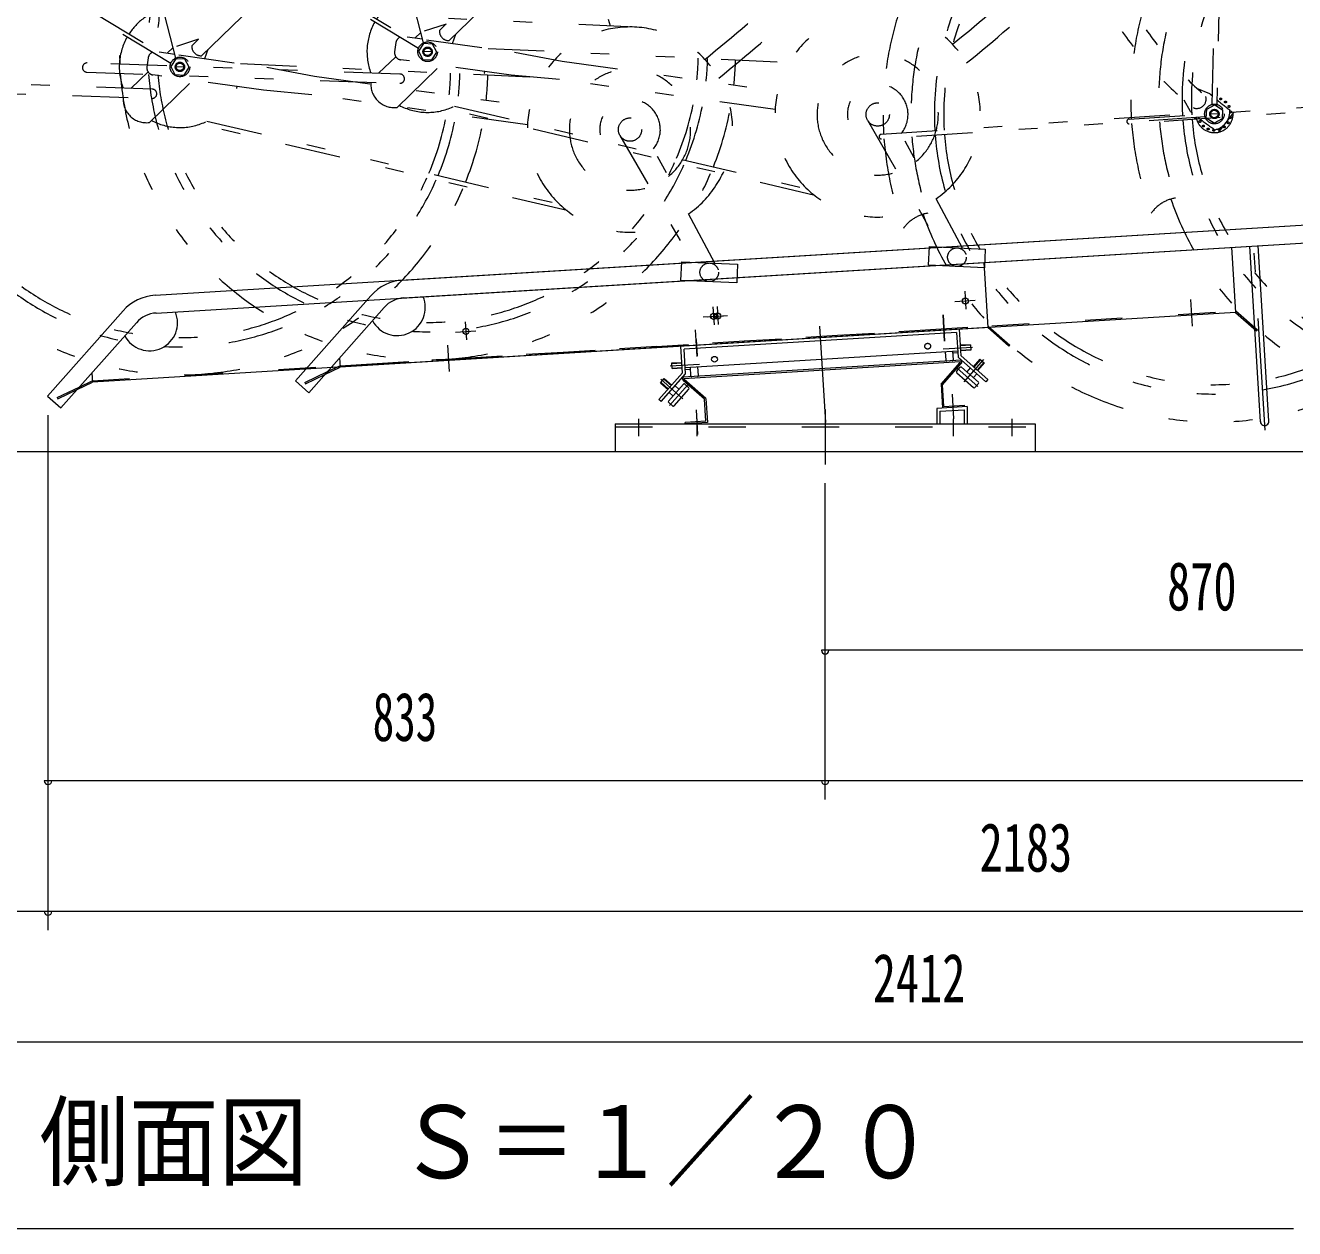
# Model space of a CAD drawing. Units: millimetres, scale not verified. Extents: x -5940 to 5940, y -4200 to 4200.
# Drawn here: x 2770 to 4131, y 222 to 1512 of the extents above; entities that cross this region are included whole.
import ezdxf
from ezdxf.enums import TextEntityAlignment as Align

# ---------------------------------------------------------------- set-up
doc = ezdxf.new("R2010")
doc.units = ezdxf.units.MM
doc.header["$LTSCALE"] = 10
for name, pattern in [('USER2', [10, 4, -6]), ('USER3', [24, 12, -5, 2, -5]), ('USER4', [25, 6, -5, 2, -5, 2, -5])]:
    doc.linetypes.add(name, pattern=pattern)
for name, color, linetype, lineweight in [('0-0_0', 2, 'USER4', 18), ('0-2_2-0BOLD', 3, 'Continuous', 18), ('0-5_2-F', 7, 'Continuous', 18)]:
    doc.layers.add(name, color=color, linetype=linetype, lineweight=lineweight)
doc.styles.add('ＭＳ ゴシック', font='')
doc.styles.get('ＭＳ ゴシック').set_extended_font_data('MS Gothic')

# ---------------------------------------------------------------- blocks, each defined once
blk = doc.blocks.new('CCG2-L-S_5')
at = {"layer": '0-5_2-F'}
for p, q in [((-22.97, 75.35), (1428.46, 164.13)), ((-21.8, 56.29), (1429.63, 145.06)), ((1161.71, -60.23), (1150.2, 127.97)), ((1170.69, -59.68), (1159.18, 128.52)), ((865.14, 110.54), (869.42, 40.67)), ((-138.24, -32.83), (-57.36, 58.58)), ((-123.93, -45.49), (-43.06, 45.92)), ((869.42, 40.67), (-90.19, -18.03)), ((-90.8, -8.04), (-90.19, -18.03)), ((-106.53, -25.82), (-90.19, -18.03)), ((-103.81, -22.75), (-90.6, -16.45)), ((-102.88, -22.31), (-102.2, -23.75)), ((-90.6, -16.45), (-90.29, -16.43)), ((-138.24, -32.83), (-123.93, -45.49))]:
    blk.add_line(p, q, dxfattribs=at)
at = {"layer": '0-5_2-F', "color": 3, "linetype": 'USER3'}
for p, q in [((1166.78, -69.38), (1153.52, 147.31)), ((579.39, 63.29), (580.57, 44)), ((309.4, 46.77), (310.58, 27.48)), ((568.76, 52.33), (590.54, 53.67)), ((823.23, 25.99), (821.49, 54.36)), ((298.77, 35.82), (320.55, 37.15)), ((555.99, 38.12), (557.72, 9.75)), ((290.48, 21.88), (292.22, -6.49))]:
    blk.add_line(p, q, dxfattribs=at)
at = {"layer": '0-5_2-F', "color": 3, "linetype": 'USER2'}
for p, q in [((-90.29, -16.43), (869.32, 42.26)), ((-128.16, -34.36), (-103.81, -22.75)), ((-127.47, -35.81), (-106.53, -25.82)), ((-128.16, -34.36), (-127.47, -35.81))]:
    blk.add_line(p, q, dxfattribs=at)
at = {"layer": '0-5_2-F'}
for points in [[(869.32, 42.26), (869.98, 42.3), (892.94, 21.99)], [(869.42, 40.67), (891.88, 20.79), (892.94, 21.99)]]:
    blk.add_lwpolyline(points, dxfattribs=at)
for centre in [(580.02, 53.02), (310.03, 36.51)]:
    blk.add_circle(centre, 3.25, dxfattribs=at)
for centre, radius, start, end in [((-19.92, 25.45), 50, 93.5, 138.5), ((-28.98, 45.83), 30, 207.79519, 22.97122), ((-19.92, 25.45), 30.9, 93.5, 138.5), ((1166.2, -59.9), 4.5, 182.86175, 4.13825)]:
    blk.add_arc(centre, radius, start, end, dxfattribs=at)
blk = doc.blocks.new('cy02_13')
at = {"layer": '0-0_0'}
for p, q in [((-2.76, 10.13), (-12.5, 387.78)), ((-7.5, 387.9), (2.24, 10.26)), ((-1216.54, 355.32), (-1111.1, 10.44)), ((-1114.92, 9.27), (-1219.5, 351.34)), ((-796.86, 343.38), (-1098.36, 23.3)), ((-1087.44, 13.01), (-788.96, 329.89)), ((-1120.01, 3.17), (-1424.7, 169)), ((-1422.78, 172.51), (-1118.1, 6.69)), ((-653.91, 71.93), (-651.34, 64.81)), ((-624.95, 64.8), (-1038.5, 64.97)), ((-1091.5, 30.58), (-1114.56, 21.78)), ((-1116.1, 13.12), (-1132.79, 14.68)), ((-1118.31, 20.35), (-1124.39, 13.9)), ((-1083.79, 10.11), (-1080.58, 20.29)), ((-6, 21.51), (-20.03, 26.61)), ((-1144.39, 8.23), (-1145.31, -1.73)), ((-1111.8, 12.72), (-1017.1, 3.9)), ((-1045.33, 6.53), (-722.15, 6.39)), ((-1017.1, 3.9), (-965.49, -3.42)), ((-355.68, -38), (-10.41, 1.33)), ((-25.63, 1.35), (-33.18, 13.38)), ((-8.5, 4.91), (0, 9.81)), ((-8.5, -4.91), (-8.5, 4.91)), ((0, 9.81), (8.5, 4.91)), ((20.28, 2.41), (4.97, -19.81)), ((8.5, 4.91), (8.5, -4.91)), ((-1143.91, -6.83), (-1161.43, -25.44)), ((-1019.42, -20.99), (-1138.54, -9.89)), ((-965.49, -3.42), (-733.14, -25.08)), ((-9.85, -3.64), (-355.12, -42.97)), ((-21.55, -4.97), (-19.08, -5.98)), ((0, -9.81), (-8.5, -4.91)), ((8.5, -4.91), (0, -9.81)), ((-1138.51, -25.2), (-1473.85, -28.55)), ((-1140.01, -61.03), (-1095.61, -13.89)), ((-967.35, -23.34), (-1019.42, -20.99)), ((-735, -44.99), (-967.35, -23.34)), ((-1473.73, -38.56), (-1138.39, -35.2)), ((-527.53, -184.19), (-614.26, -38.79)), ((-635.55, -51.91), (-551.42, -184.19)), ((-688.48, -135.04), (-1086.09, -60.44)), ((-1078.4, -56.8), (-697.02, -128.35)), ((-563.2, -184.19), (-503.2, -184.19)), ((-563.2, -204.19), (-563.2, -184.19)), ((-503.2, -184.19), (-503.2, -204.19)), ((-503.2, -204.19), (-563.2, -204.19))]:
    blk.add_line(p, q, dxfattribs=at)
at = {"layer": '0-0_0', "linetype": 'Continuous'}
for p, q in [((-1106, 0), (-1114, 0)), ((4, 0), (-4, 0))]:
    blk.add_line(p, q, dxfattribs=at)
at = {"layer": '0-0_0'}
blk.add_lwpolyline([(-1114.91, 8.5), (-1119.81, 0), (-1114.91, -8.5), (-1105.09, -8.5), (-1100.18, 0), (-1105.09, 8.5)], close=True, dxfattribs=at)
for centre, radius in [((5.99, 16.44), 1), ((11.25, 13.41), 1), ((-1110, 0), 10.5), ((-1110, 0), 5), ((0, 0), 10.5), ((0, 0), 5), ((15.16, 8.75), 1), ((17.23, 3.04), 1), ((-15.15, -8.75), 1), ((-11.25, -13.41), 1), ((11.25, -13.41), 1), ((15.16, -8.75), 1), ((17.24, -3.04), 1), ((-5.98, -16.45), 1), ((0, -17.5), 1), ((5.99, -16.44), 1), ((-625, -45.2), 12.5), ((-533.2, -194.19), 10)]:
    blk.add_circle(centre, radius, dxfattribs=at)
at = {"layer": '0-0_0', "linetype": 'Continuous'}
for centre in [(-1110, 0), (0, 0)]:
    blk.add_circle(centre, 4, dxfattribs=at)
at = {"layer": '0-0_0'}
for centre, radius, start, end in [((-1531.21, 1150.12), 1487.5, 311.35995, 329.64665), ((-1531.21, 1150.12), 1512.5, 311.32513, 328.91446), ((0, 0), 330.2, 201.60161, 88.31546), ((0, 0), 300.2, 186.9756, 90.99986), ((0, 0), 355.2, 124.72224, 186.09508), ((0, 0), 290.2, 186.99194, 90.98332), ((0, 0), 325.2, 125.93796, 186.05795), ((0, 0), 300.2, 127.14299, 186.02129), ((0, 0), 290.2, 127.68526, 186.00473), ((214.19, 327.72), 400, 201.80142, 233.59489), ((239.96, 330.59), 400, 201.80142, 231.2941), ((-1110, 0), 300.2, 151.82426, 185.33352), ((-1110, 0), 290.2, 151.83731, 185.49795), ((-1110, 0), 330.2, 164.22839, 184.90017), ((-1110, 0), 65, 108.76297, 149.67929), ((-625, -45.2), 110, 307.34399, 295.93111), ((-1110, 0), 65, 153.20575, 203.11987), ((-1136.92, 7.53), 7.5, 116.88986, 174.67348), ((-1088.36, 22.97), 10, 178.12135, 275.30211), ((-625, -45.2), 65, 311.90671, 291.36879), ((-19.59, 15.1), 10, 248.78935, 19.54359), ((0, 0), 20, 193.67825, 84.2953), ((239.96, 330.59), 395, 231.48864, 232.04286), ((239.96, 330.59), 395, 232.97568, 235.49246), ((-1110, 0), 290.2, 356.65033, 1.27036), ((-1110, 0), 300.2, 356.58463, 1.22736), ((-1110, 0), 330.2, 356.41104, 1.11359), ((214.19, 327.72), 405, 233.6917, 234.05539), ((-3.65, 2.51), 20, 284.46996, 7.40977), ((-1137.84, -2.42), 7.5, 174.67349, 264.67349), ((-625, -45.2), 32.5, 323.43845, 269.99939), ((214.19, 327.72), 405, 235.1143, 238.29701), ((-1138.45, -30.2), 5, 270.69403, 90.69403), ((-1110, 0), 65, 244.63283, 343.58818), ((-1473.79, -33.55), 5, 90.69403, 270.69402), ((-1110, 0), 330.2, 186.64271, 339.78667), ((-1110, 0), 300.2, 187.25187, 338.81812), ((-1110, 0), 290.2, 187.48311, 338.44983), ((-1144.28, -36.4), 25, 177.98656, 279.84261), ((-1110, 0), 290.2, 339.45358, 352.70084), ((-1110, 0), 300.2, 339.78735, 352.76675), ((-1110, 0), 330.2, 340.66545, 352.94016), ((-355.4, -40.48), 2.5, 96.50145, 276.50143), ((0, 0), 325.2, 186.9389, 201.69212), ((0, 0), 355.2, 186.90163, 202.80948), ((-293.76, -159.31), 40, 102.1378, 147.30659)]:
    blk.add_arc(centre, radius, start, end, dxfattribs=at)

msp = doc.modelspace()

# ---------------------------------------------------------------- linework, layer by layer
at = {"layer": '0-2_2-0BOLD', "linetype": 'USER3'}
for p, q in [((3621.63, 1189.74), (3627.95, 1086.31)), ((3489.33, 1175.43), (3490.42, 1157.64)), ((3785.69, 1166.85), (3754.14, 1164.92)), ((3461.58, 1147.03), (3493.13, 1148.96)), ((3769.12, 1144.58), (3791.42, 1124.86)), ((3797.3, 1153.77), (3776.36, 1130.1)), ((3451.65, 1132.63), (3475.32, 1111.69)), ((3460.83, 1104.45), (3480.56, 1126.74)), ((3763.85, 1116.76), (3765.46, 1090.4)), ((3427.79, 1090.43), (3427.79, 1071.6)), ((3489.36, 1099.97), (3490.97, 1073.61)), ((3490.29, 1090.43), (3490.29, 1071.6)), ((3627.79, 1100.25), (3627.79, 1041.3)), ((3765.29, 1071.6), (3765.29, 1090.43)), ((3827.79, 1090.43), (3827.79, 1071.6))]:
    msp.add_line(p, q, dxfattribs=at)
at = {"layer": '0-2_2-0BOLD', "color": 7}
for p, q in [((3768.62, 1182.84), (3476.57, 1164.98)), ((3768.62, 1182.84), (3770.25, 1156.27)), ((3478.19, 1138.41), (3476.57, 1164.98)), ((3477.78, 1145.22), (3769.83, 1163.08)), ((3756.36, 1162.25), (3756.92, 1153.07)), ((3764.34, 1162.74), (3764.9, 1153.56)), ((3769.95, 1161.13), (3764.46, 1160.8)), ((3783.45, 1169.72), (3772.67, 1169.06)), ((3783.82, 1163.73), (3773.04, 1163.07)), ((3783.45, 1169.72), (3783.82, 1163.73)), ((3463.82, 1144.16), (3474.6, 1144.82)), ((3773.38, 1153.08), (3475.48, 1134.86)), ((3772.62, 1151.43), (3476.43, 1133.31)), ((3477.9, 1143.27), (3483.39, 1143.61)), ((3483.83, 1136.37), (3483.27, 1145.55)), ((3491.82, 1136.86), (3491.25, 1146.04)), ((3751.92, 1127.38), (3772.44, 1150.57)), ((3753.56, 1126.81), (3773.64, 1149.51)), ((3768.65, 1141), (3772.62, 1145.49)), ((3770.25, 1156.27), (3799.97, 1129.98)), ((3774.03, 1145.58), (3792.01, 1129.68)), ((3783.11, 1144.89), (3779.46, 1140.78)), ((3793.7, 1154.22), (3786.54, 1146.13)), ((3798.19, 1150.24), (3791.03, 1142.16)), ((3793.7, 1154.22), (3798.19, 1150.24)), ((3451.2, 1129.02), (3455.17, 1133.52)), ((3451.9, 1108.69), (3478.19, 1138.41)), ((3455.17, 1133.52), (3463.26, 1126.36)), ((3498.35, 1111.2), (3475.66, 1131.28)), ((3499.91, 1111.96), (3476.72, 1132.48)), ((3768.73, 1139.59), (3786.71, 1123.68)), ((3790.22, 1138.6), (3786.58, 1134.48)), ((3802.09, 1132.38), (3799.97, 1129.98)), ((3451.2, 1129.02), (3459.29, 1121.87)), ((3459.84, 1109.36), (3475.74, 1127.33)), ((3460.52, 1118.43), (3464.64, 1114.79)), ((3465.83, 1104.06), (3481.73, 1122.03)), ((3466.82, 1125.55), (3470.94, 1121.9)), ((3481.65, 1123.45), (3477.15, 1127.42)), ((3751.92, 1127.38), (3753.49, 1101.76)), ((3754.99, 1103.46), (3753.56, 1126.81)), ((3788.12, 1123.77), (3792.1, 1128.26)), ((3464.42, 1103.97), (3459.92, 1107.95)), ((3499.78, 1087.85), (3498.35, 1111.2)), ((3499.91, 1111.96), (3501.48, 1086.35)), ((3780.01, 1103.38), (3747.47, 1101.39)), ((3754.99, 1103.46), (3777.1, 1104.81)), ((3777.2, 1103.21), (3777.1, 1104.81)), ((3780.01, 1103.38), (3780.01, 1084.88)), ((3747.47, 1101.39), (3747.47, 1084.88)), ((3750.67, 1098.38), (3776.81, 1099.98)), ((3750.67, 1098.38), (3750.67, 1084.88)), ((3776.81, 1099.98), (3776.81, 1084.88)), ((3402.79, 1084.88), (3852.79, 1084.88)), ((3402.79, 1084.88), (3402.79, 1054.88)), ((3499.78, 1087.85), (3477.66, 1086.49)), ((3852.79, 1084.88), (3852.79, 1054.88)), ((4977.79, 1054.88), (1065.79, 1054.88))]:
    msp.add_line(p, q, dxfattribs=at)
at = {"layer": '0-2_2-0BOLD', "color": 4}
for p, q in [((3783.49, 1169.18), (3772.71, 1168.52)), ((3783.79, 1164.27), (3773.01, 1163.61)), ((3463.48, 1149.61), (3474.26, 1150.27)), ((3463.78, 1144.7), (3474.56, 1145.36)), ((3794.1, 1153.86), (3786.95, 1145.77)), ((3797.78, 1150.6), (3790.63, 1142.51)), ((3451.56, 1129.43), (3459.64, 1122.27)), ((3454.81, 1133.11), (3462.9, 1125.95))]:
    msp.add_line(p, q, dxfattribs=at)
at = {"layer": '0-2_2-0BOLD'}
for p, q in [((2794.79, 542.13), (2794.79, 1094.19)), ((3627.79, 682.13), (3627.79, 1021.3)), ((3631.78, 842.13), (3623.78, 842.13)), ((4497.79, 842.13), (3627.79, 842.13)), ((2798.78, 702.13), (2790.78, 702.13)), ((3627.79, 702.13), (2794.79, 702.13)), ((3631.78, 702.13), (3623.78, 702.13)), ((4977.79, 702.13), (3627.79, 702.13)), ((2794.79, 562.13), (2565.79, 562.13)), ((2798.78, 562.13), (2790.78, 562.13)), ((4977.79, 562.13), (2794.79, 562.13)), ((4977.79, 422.13), (2565.79, 422.13)), ((2209.9, 222.13), (4129.9, 222.13))]:
    msp.add_line(p, q, dxfattribs=at)
at = {"layer": '0-2_2-0BOLD', "linetype": 'USER2'}
msp.add_line((3402.79, 1081.68), (3852.79, 1081.68), dxfattribs=at)
at = {"layer": '0-2_2-0BOLD', "color": 7}
for points in [[(3802.09, 1132.38), (3773.36, 1157.79), (3771.62, 1186.23)], [(3451.9, 1108.69), (3449.51, 1110.81), (3474.92, 1139.54), (3473.18, 1167.98)], [(3463.82, 1144.16), (3463.45, 1150.15), (3474.23, 1150.81)], [(3501.48, 1086.35), (3477.76, 1084.9), (3477.66, 1086.49)]]:
    msp.add_lwpolyline(points, dxfattribs=at)
at = {"layer": '0-2_2-0BOLD', "linetype": 'USER2'}
msp.add_circle((3737.66, 1168.12), 3.1, dxfattribs=at)
at = {"layer": '0-2_2-0BOLD', "color": 7}
msp.add_circle((3509.09, 1154.14), 3.1, dxfattribs=at)
for centre, radius, start, end in [((3757.92, 1153.13), 1, 183.5, 273.5), ((3763.91, 1153.5), 1, 273.5, 3.5), ((3771.76, 1151.17), 0.9, 318.5, 16.93736), ((3773.37, 1144.83), 1, 48.5, 138.5), ((3771.76, 1151.17), 2.5, 318.5, 49.85728), ((3477.31, 1133.16), 2.5, 137.14273, 228.5), ((3477.31, 1133.16), 0.9, 170.06264, 228.5), ((3484.83, 1136.43), 1, 183.5, 273.5), ((3490.82, 1136.8), 1, 273.5, 3.5), ((3769.4, 1140.34), 1, 138.5, 228.5), ((3791.35, 1128.93), 1, 318.5, 48.5), ((3476.49, 1126.67), 1, 48.5, 138.5), ((3480.98, 1122.7), 1, 318.5, 48.5), ((3787.37, 1124.43), 1, 228.5, 318.5), ((3460.59, 1108.7), 1, 138.5, 228.5), ((3465.08, 1104.72), 1, 228.5, 318.5)]:
    msp.add_arc(centre, radius, start, end, dxfattribs=at)
at = {"layer": '0-2_2-0BOLD'}
for centre in [(3627.78, 842.13), (2794.78, 702.13), (3627.78, 702.13), (2794.78, 562.13)]:
    msp.add_arc(centre, 4, 180, 0, dxfattribs=at)

# ---------------------------------------------------------------- block references
at = {"layer": '0-2_2-0BOLD', "rotation": 357.39263}
for p in [(4310.48, 1433.3), (4044.98, 1417.06)]:
    msp.add_blockref('cy02_13', p, dxfattribs=at)
at = {"layer": '0-2_2-0BOLD'}
for p in [(3198.08, 1163.66), (2932.58, 1147.42)]:
    msp.add_blockref('CCG2-L-S_5', p, dxfattribs=at)

# ---------------------------------------------------------------- texts
at = {"layer": '0-2_2-0BOLD', "color": 7, "style": 'ＭＳ ゴシック'}
for s, height, width, p in [('870', 52.1, 0.7, (3994.28, 869.23)), ('833', 52.1, 0.65, (3142.78, 729.23)), ('2183', 52.1, 0.7, (3793.28, 589.23)), ('2412', 52.1, 0.7, (3678.78, 449.23)), ('上段収納時\u3000側面図\u3000Ｓ＝１／２０', 78.15, 0.9, (2209.9, 252.79))]:
    msp.add_text(s, height=height, dxfattribs=dict(at, width=width)).set_placement(p, align=Align.BOTTOM_LEFT)

doc.saveas('drawing.dxf')
